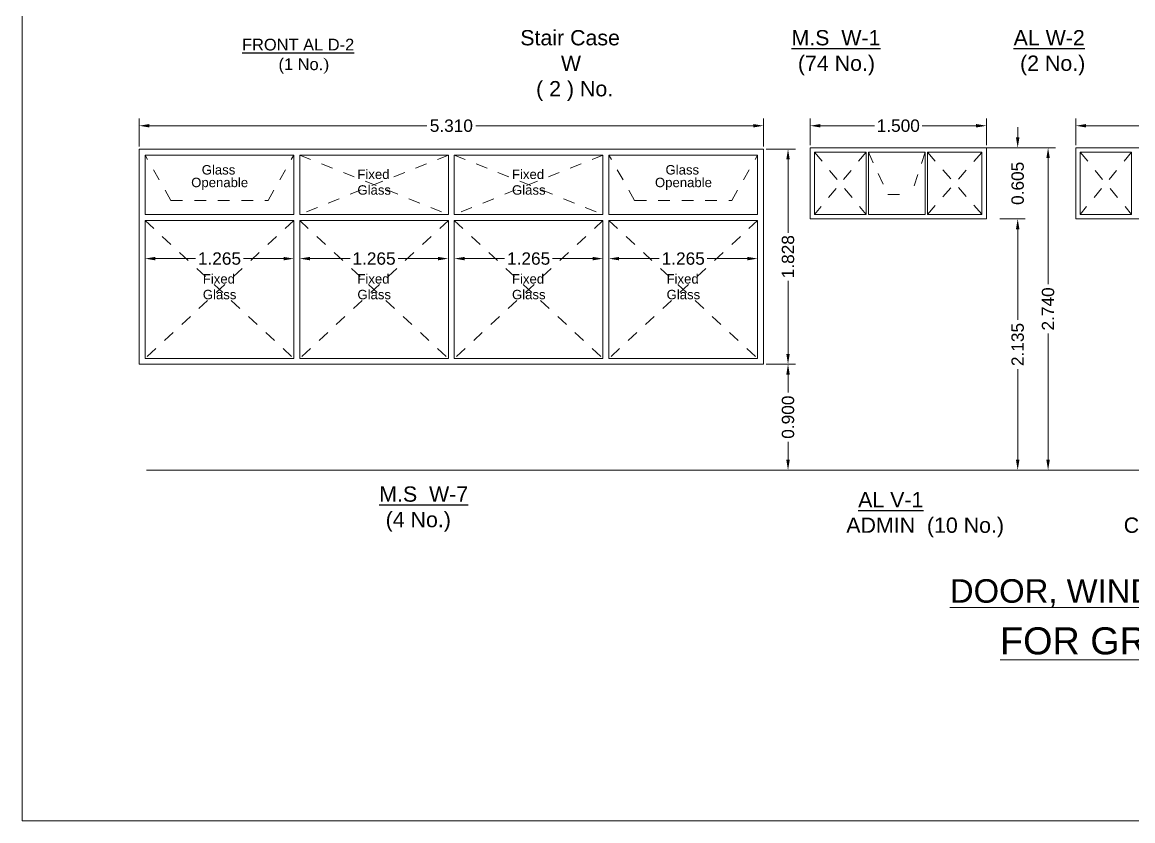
# Model space of a CAD drawing. Header units: millimetres. Extents: x 1898 to 3725, y 783 to 1532.
# Drawn here: x 3058.75 to 3068.2, y 1023.92 to 1030.71 of the extents above; entities that cross this region are included whole.
import ezdxf

# ---------------------------------------------------------------- set-up
doc = ezdxf.new("R2010")
doc.units = ezdxf.units.MM
doc.linetypes.add('DASHED', pattern=[0.75, 0.5, -0.25])
doc.linetypes.add('DASHED2', pattern=[0.375, 0.25, -0.125])
doc.layers.get('Defpoints').update_dxf_attribs({"lineweight": 15})
for name, color, linetype, lineweight in [('dim.1', 6, 'Continuous', 18), ('FLOOR FINISH', 10, 'Continuous', 15), ('HIDDEN-2', 1, 'DASHED2', 9), ('TEXT', 7, 'Continuous', 15), ('Text-2', 180, 'Continuous', 25), ('Text.', 7, 'Continuous', 15), ('Ventilator', 4, 'DASHED', 18), ('Window n door', 150, 'Continuous', 15)]:
    doc.layers.add(name, color=color, linetype=linetype, lineweight=lineweight)
doc.styles.add('L120', font='arial.ttf', dxfattribs={"height": 0.6})
doc.styles.add('Tabrej', font='arial.ttf')
doc.dimstyles.new('DIMEN', dxfattribs={"dimtxt": 0.3, "dimasz": 0.25, "dimexe": 0.18, "dimexo": 0.0625, "dimgap": 0.09, "dimtad": 0, "dimdec": 3, "dimzin": 0, "dimdsep": 46, "dimtxsty": 'Tabrej', "dimcen": 0, "dimclrd": 256, "dimclre": 256, "dimclrt": 7, "dimadec": 0, "dimazin": 0, "dimtfac": 1, "dimtdec": 3, "dimtofl": 0, "dimtmove": 0, "dimatfit": 1, "dimfxl": 0, "dimtolj": 1, "dimtzin": 0, "dimlwd": -1, "dimlwe": -1, "dimarcsym": 0})

# ---------------------------------------------------------------- blocks, each defined once
blk = doc.blocks.new('*D532')
at = {"layer": 'Defpoints', "color": 0, "lineweight": 15, "ltscale": 0.05, "transparency": 16777216}
for p in [(3065.0558, 1029.6315), (3065.2649, 1029.6315), (3065.0558, 1027.8035)]:
    blk.add_point(p, dxfattribs=at)
at = {"layer": 'dim.1', "ltscale": 0.05, "transparency": 16777216}
for p, q in [((3065.0777, 1029.6315), (3065.3279, 1029.6315)), ((3065.2649, 1029.544), (3065.2649, 1028.9213)), ((3065.2649, 1027.891), (3065.2649, 1028.5137)), ((3065.0777, 1027.8035), (3065.3279, 1027.8035))]:
    blk.add_line(p, q, dxfattribs=at)
at = {"layer": 'dim.1', "lineweight": 15, "ltscale": 0.05, "transparency": 16777216}
for points in [[(3065.2503, 1029.544), (3065.2795, 1029.544), (3065.2649, 1029.6315)], [(3065.2503, 1027.891), (3065.2795, 1027.891), (3065.2649, 1027.8035)]]:
    blk.add_solid(points, dxfattribs=at)
at = {"layer": 'dim.1', "color": 7, "ltscale": 0.05, "transparency": 16777216, "insert": (3065.2649, 1028.7175), "char_height": 0.105, "attachment_point": 5, "rotation": 90, "style": 'Tabrej'}
blk.add_mtext('\\A1;1.828', dxfattribs=at)
blk = doc.blocks.new('*D533')
at = {"layer": 'Defpoints', "color": 0, "lineweight": 15, "ltscale": 0.05, "transparency": 16777216}
for p in [(3059.7458, 1029.8306), (3059.7458, 1029.6315), (3065.0558, 1029.6315)]:
    blk.add_point(p, dxfattribs=at)
at = {"layer": 'dim.1', "ltscale": 0.05, "transparency": 16777216}
for p, q in [((3059.7458, 1029.6534), (3059.7458, 1029.8936)), ((3065.0558, 1029.6534), (3065.0558, 1029.8936)), ((3059.8333, 1029.8306), (3062.1923, 1029.8306)), ((3064.9683, 1029.8306), (3062.6093, 1029.8306))]:
    blk.add_line(p, q, dxfattribs=at)
at = {"layer": 'dim.1', "lineweight": 15, "ltscale": 0.05, "transparency": 16777216}
for points in [[(3059.8333, 1029.8452), (3059.8333, 1029.816), (3059.7458, 1029.8306)], [(3064.9683, 1029.8452), (3064.9683, 1029.816), (3065.0558, 1029.8306)]]:
    blk.add_solid(points, dxfattribs=at)
at = {"layer": 'dim.1', "color": 7, "ltscale": 0.05, "transparency": 16777216, "insert": (3062.4008, 1029.8306), "char_height": 0.105, "attachment_point": 5, "style": 'Tabrej'}
blk.add_mtext('\\A1;5.310', dxfattribs=at)
blk = doc.blocks.new('*D534')
at = {"layer": 'Defpoints', "color": 0, "lineweight": 15, "ltscale": 0.05, "transparency": 16777216}
for p in [(3065.0558, 1027.8035), (3065.0558, 1026.9035), (3065.2649, 1026.9035)]:
    blk.add_point(p, dxfattribs=at)
at = {"layer": 'dim.1', "ltscale": 0.05, "transparency": 16777216}
for p, q in [((3065.0777, 1027.8035), (3065.3279, 1027.8035)), ((3065.2649, 1027.716), (3065.2649, 1027.562)), ((3065.2649, 1026.991), (3065.2649, 1027.145)), ((3065.0777, 1026.9035), (3065.3279, 1026.9035))]:
    blk.add_line(p, q, dxfattribs=at)
at = {"layer": 'dim.1', "lineweight": 15, "ltscale": 0.05, "transparency": 16777216}
for points in [[(3065.2503, 1027.716), (3065.2795, 1027.716), (3065.2649, 1027.8035)], [(3065.2503, 1026.991), (3065.2795, 1026.991), (3065.2649, 1026.9035)]]:
    blk.add_solid(points, dxfattribs=at)
at = {"layer": 'dim.1', "color": 7, "ltscale": 0.05, "transparency": 16777216, "insert": (3065.2649, 1027.3535), "char_height": 0.105, "attachment_point": 5, "rotation": 90, "style": 'Tabrej'}
blk.add_mtext('\\A1;0.900', dxfattribs=at)
blk = doc.blocks.new('*D535')
at = {"layer": 'Defpoints', "color": 0, "lineweight": 15, "ltscale": 0.05, "transparency": 16777216}
for p in [(3063.7408, 1028.7012), (3063.7408, 1028.7012), (3065.0058, 1028.7012)]:
    blk.add_point(p, dxfattribs=at)
at = {"layer": 'dim.1', "ltscale": 0.05, "transparency": 16777216}
for p, q in [((3063.7408, 1028.7231), (3063.7408, 1028.7642)), ((3065.0058, 1028.7231), (3065.0058, 1028.7642)), ((3063.8283, 1028.7012), (3064.1692, 1028.7012)), ((3064.9183, 1028.7012), (3064.5774, 1028.7012))]:
    blk.add_line(p, q, dxfattribs=at)
at = {"layer": 'dim.1', "lineweight": 15, "ltscale": 0.05, "transparency": 16777216}
for points in [[(3063.8283, 1028.7158), (3063.8283, 1028.6866), (3063.7408, 1028.7012)], [(3064.9183, 1028.7158), (3064.9183, 1028.6866), (3065.0058, 1028.7012)]]:
    blk.add_solid(points, dxfattribs=at)
at = {"layer": 'dim.1', "color": 7, "ltscale": 0.05, "transparency": 16777216, "insert": (3064.3733, 1028.7012), "char_height": 0.105, "attachment_point": 5, "style": 'Tabrej'}
blk.add_mtext('\\A1;1.265', dxfattribs=at)
blk = doc.blocks.new('*D536')
at = {"layer": 'Defpoints', "color": 0, "lineweight": 15, "ltscale": 0.05, "transparency": 16777216}
for p in [(3062.4258, 1028.7012), (3062.4258, 1028.7012), (3063.6908, 1028.7012)]:
    blk.add_point(p, dxfattribs=at)
at = {"layer": 'dim.1', "ltscale": 0.05, "transparency": 16777216}
for p, q in [((3062.4258, 1028.7231), (3062.4258, 1028.7642)), ((3062.5133, 1028.7012), (3062.8542, 1028.7012)), ((3063.6033, 1028.7012), (3063.2624, 1028.7012)), ((3063.6908, 1028.6793), (3063.6908, 1028.6382))]:
    blk.add_line(p, q, dxfattribs=at)
at = {"layer": 'dim.1', "lineweight": 15, "ltscale": 0.05, "transparency": 16777216}
for points in [[(3062.5133, 1028.7158), (3062.5133, 1028.6866), (3062.4258, 1028.7012)], [(3063.6033, 1028.7158), (3063.6033, 1028.6866), (3063.6908, 1028.7012)]]:
    blk.add_solid(points, dxfattribs=at)
at = {"layer": 'dim.1', "color": 7, "ltscale": 0.05, "transparency": 16777216, "insert": (3063.0583, 1028.7012), "char_height": 0.105, "attachment_point": 5, "style": 'Tabrej'}
blk.add_mtext('\\A1;1.265', dxfattribs=at)
blk = doc.blocks.new('*D537')
at = {"layer": 'Defpoints', "color": 0, "lineweight": 15, "ltscale": 0.05, "transparency": 16777216}
for p in [(3061.1108, 1028.7012), (3061.1108, 1028.7012), (3062.3758, 1028.7012)]:
    blk.add_point(p, dxfattribs=at)
at = {"layer": 'dim.1', "ltscale": 0.05, "transparency": 16777216}
for p, q in [((3061.1108, 1028.7231), (3061.1108, 1028.7642)), ((3062.3758, 1028.7231), (3062.3758, 1028.7642)), ((3061.1983, 1028.7012), (3061.5392, 1028.7012)), ((3062.2883, 1028.7012), (3061.9474, 1028.7012))]:
    blk.add_line(p, q, dxfattribs=at)
at = {"layer": 'dim.1', "lineweight": 15, "ltscale": 0.05, "transparency": 16777216}
for points in [[(3061.1983, 1028.7158), (3061.1983, 1028.6866), (3061.1108, 1028.7012)], [(3062.2883, 1028.7158), (3062.2883, 1028.6866), (3062.3758, 1028.7012)]]:
    blk.add_solid(points, dxfattribs=at)
at = {"layer": 'dim.1', "color": 7, "ltscale": 0.05, "transparency": 16777216, "insert": (3061.7433, 1028.7012), "char_height": 0.105, "attachment_point": 5, "style": 'Tabrej'}
blk.add_mtext('\\A1;1.265', dxfattribs=at)
blk = doc.blocks.new('*D538')
at = {"layer": 'Defpoints', "color": 0, "lineweight": 15, "ltscale": 0.05, "transparency": 16777216}
for p in [(3059.7958, 1028.7012), (3059.7958, 1028.7012), (3061.0608, 1028.7012)]:
    blk.add_point(p, dxfattribs=at)
at = {"layer": 'dim.1', "ltscale": 0.05, "transparency": 16777216}
for p, q in [((3059.7958, 1028.7231), (3059.7958, 1028.7642)), ((3061.0608, 1028.7231), (3061.0608, 1028.7642)), ((3059.8833, 1028.7012), (3060.2242, 1028.7012)), ((3060.9733, 1028.7012), (3060.6324, 1028.7012))]:
    blk.add_line(p, q, dxfattribs=at)
at = {"layer": 'dim.1', "lineweight": 15, "ltscale": 0.05, "transparency": 16777216}
for points in [[(3059.8833, 1028.7158), (3059.8833, 1028.6866), (3059.7958, 1028.7012)], [(3060.9733, 1028.7158), (3060.9733, 1028.6866), (3061.0608, 1028.7012)]]:
    blk.add_solid(points, dxfattribs=at)
at = {"layer": 'dim.1', "color": 7, "ltscale": 0.05, "transparency": 16777216, "insert": (3060.4283, 1028.7012), "char_height": 0.105, "attachment_point": 5, "style": 'Tabrej'}
blk.add_mtext('\\A1;1.265', dxfattribs=at)
blk = doc.blocks.new('*D544')
at = {"layer": 'Defpoints', "color": 0, "lineweight": 15, "ltscale": 0.05, "transparency": 16777216}
for p in [(3067.0362, 1029.6435), (3067.0454, 1029.0385), (3067.2184, 1029.0385)]:
    blk.add_point(p, dxfattribs=at)
at = {"layer": 'dim.1', "ltscale": 0.05, "transparency": 16777216}
for p, q in [((3067.2184, 1029.731), (3067.2184, 1029.8185)), ((3067.0581, 1029.6435), (3067.2814, 1029.6435)), ((3067.0672, 1029.0385), (3067.2814, 1029.0385)), ((3067.2184, 1028.951), (3067.2184, 1028.8635))]:
    blk.add_line(p, q, dxfattribs=at)
at = {"layer": 'dim.1', "lineweight": 15, "ltscale": 0.05, "transparency": 16777216}
for points in [[(3067.2038, 1029.731), (3067.233, 1029.731), (3067.2184, 1029.6435)], [(3067.2038, 1028.951), (3067.233, 1028.951), (3067.2184, 1029.0385)]]:
    blk.add_solid(points, dxfattribs=at)
at = {"layer": 'dim.1', "color": 7, "ltscale": 0.05, "transparency": 16777216, "insert": (3067.2184, 1029.341), "char_height": 0.105, "attachment_point": 5, "rotation": 90, "style": 'Tabrej'}
blk.add_mtext('\\A1;0.605', dxfattribs=at)
blk = doc.blocks.new('*D545')
at = {"layer": 'Defpoints', "color": 0, "lineweight": 15, "ltscale": 0.05, "transparency": 16777216}
for p in [(3066.9526, 1029.8306), (3065.4526, 1029.6435), (3066.9526, 1029.6435)]:
    blk.add_point(p, dxfattribs=at)
at = {"layer": 'dim.1', "ltscale": 0.05, "transparency": 16777216}
for p, q in [((3065.4526, 1029.6654), (3065.4526, 1029.8936)), ((3066.9526, 1029.6654), (3066.9526, 1029.8936)), ((3065.5401, 1029.8306), (3065.9991, 1029.8306)), ((3066.8651, 1029.8306), (3066.4062, 1029.8306))]:
    blk.add_line(p, q, dxfattribs=at)
at = {"layer": 'dim.1', "lineweight": 15, "ltscale": 0.05, "transparency": 16777216}
for points in [[(3065.5401, 1029.8452), (3065.5401, 1029.816), (3065.4526, 1029.8306)], [(3066.8651, 1029.8452), (3066.8651, 1029.816), (3066.9526, 1029.8306)]]:
    blk.add_solid(points, dxfattribs=at)
at = {"layer": 'dim.1', "color": 7, "ltscale": 0.05, "transparency": 16777216, "insert": (3066.2026, 1029.8306), "char_height": 0.105, "attachment_point": 5, "style": 'Tabrej'}
blk.add_mtext('\\A1;1.500', dxfattribs=at)
blk = doc.blocks.new('*D546')
at = {"layer": 'Defpoints', "color": 0, "lineweight": 15, "ltscale": 0.05, "transparency": 16777216}
for p in [(3067.0454, 1029.0385), (3066.9226, 1026.9035), (3067.2184, 1026.9035)]:
    blk.add_point(p, dxfattribs=at)
at = {"layer": 'dim.1', "ltscale": 0.05, "transparency": 16777216}
for p, q in [((3067.0672, 1029.0385), (3067.2814, 1029.0385)), ((3067.2184, 1028.951), (3067.2184, 1028.1809)), ((3067.2184, 1026.991), (3067.2184, 1027.7611)), ((3066.9445, 1026.9035), (3067.2814, 1026.9035))]:
    blk.add_line(p, q, dxfattribs=at)
at = {"layer": 'dim.1', "lineweight": 15, "ltscale": 0.05, "transparency": 16777216}
for points in [[(3067.2038, 1028.951), (3067.233, 1028.951), (3067.2184, 1029.0385)], [(3067.2038, 1026.991), (3067.233, 1026.991), (3067.2184, 1026.9035)]]:
    blk.add_solid(points, dxfattribs=at)
at = {"layer": 'dim.1', "color": 7, "ltscale": 0.05, "transparency": 16777216, "insert": (3067.2184, 1027.971), "char_height": 0.105, "attachment_point": 5, "rotation": 90, "style": 'Tabrej'}
blk.add_mtext('\\A1;2.135', dxfattribs=at)
blk = doc.blocks.new('*D547')
at = {"layer": 'Defpoints', "color": 0, "lineweight": 15, "ltscale": 0.05, "transparency": 16777216}
for p in [(3066.9226, 1029.6435), (3067.4768, 1026.9035), (3067.4768, 1026.9035)]:
    blk.add_point(p, dxfattribs=at)
at = {"layer": 'dim.1', "ltscale": 0.05, "transparency": 16777216}
for p, q in [((3066.9445, 1029.6435), (3067.5398, 1029.6435)), ((3067.4768, 1029.556), (3067.4768, 1028.4829)), ((3067.4768, 1026.991), (3067.4768, 1028.0641)), ((3067.4549, 1026.9035), (3067.4138, 1026.9035))]:
    blk.add_line(p, q, dxfattribs=at)
at = {"layer": 'dim.1', "lineweight": 15, "ltscale": 0.05, "transparency": 16777216}
for points in [[(3067.4622, 1029.556), (3067.4914, 1029.556), (3067.4768, 1029.6435)], [(3067.4622, 1026.991), (3067.4914, 1026.991), (3067.4768, 1026.9035)]]:
    blk.add_solid(points, dxfattribs=at)
at = {"layer": 'dim.1', "color": 7, "ltscale": 0.05, "transparency": 16777216, "insert": (3067.4768, 1028.2735), "char_height": 0.105, "attachment_point": 5, "rotation": 90, "style": 'Tabrej'}
blk.add_mtext('\\A1;2.740', dxfattribs=at)
blk = doc.blocks.new('*D549')
at = {"layer": 'Defpoints', "color": 0, "lineweight": 15, "ltscale": 0.05, "transparency": 16777216}
for p in [(3069.2119, 1029.8306), (3067.7119, 1029.6435), (3069.2119, 1029.6435)]:
    blk.add_point(p, dxfattribs=at)
at = {"layer": 'dim.1', "ltscale": 0.05, "transparency": 16777216}
for p, q in [((3067.7119, 1029.6654), (3067.7119, 1029.8936)), ((3069.2119, 1029.6654), (3069.2119, 1029.8936)), ((3067.7994, 1029.8306), (3068.2583, 1029.8306)), ((3069.1244, 1029.8306), (3068.6654, 1029.8306))]:
    blk.add_line(p, q, dxfattribs=at)
at = {"layer": 'dim.1', "lineweight": 15, "ltscale": 0.05, "transparency": 16777216}
for points in [[(3067.7994, 1029.8452), (3067.7994, 1029.816), (3067.7119, 1029.8306)], [(3069.1244, 1029.8452), (3069.1244, 1029.816), (3069.2119, 1029.8306)]]:
    blk.add_solid(points, dxfattribs=at)
at = {"layer": 'dim.1', "color": 7, "ltscale": 0.05, "transparency": 16777216, "insert": (3068.4619, 1029.8306), "char_height": 0.105, "attachment_point": 5, "style": 'Tabrej'}
blk.add_mtext('\\A1;1.500', dxfattribs=at)

msp = doc.modelspace()

# ---------------------------------------------------------------- linework, layer by layer
at = {"layer": 'Defpoints', "linetype": 'Continuous'}
msp.add_lwpolyline([(3090.4188, 1038.1049), (3058.7506, 1038.1049), (3058.7506, 1023.9228), (3090.4188, 1023.9228)], close=True, dxfattribs=at)
at = {"layer": 'FLOOR FINISH', "ltscale": 0.05}
msp.add_line((3059.8064, 1026.9035), (3082.4464, 1026.9035), dxfattribs=at)
at = {"layer": 'HIDDEN-2', "ltscale": 0.15}
for p, q in [((3060.0151, 1029.1965), (3059.7958, 1029.5815)), ((3060.8416, 1029.1965), (3061.0608, 1029.5815)), ((3062.3758, 1029.5815), (3061.1108, 1029.0765)), ((3061.1108, 1029.5815), (3062.3758, 1029.0765)), ((3063.6908, 1029.5815), (3062.4258, 1029.0765)), ((3062.4258, 1029.5815), (3063.6908, 1029.0765)), ((3063.9601, 1029.1965), (3063.7408, 1029.5815)), ((3064.7866, 1029.1965), (3065.0058, 1029.5815)), ((3065.9281, 1029.6055), (3065.4906, 1029.0765)), ((3065.4906, 1029.6055), (3065.9281, 1029.0765)), ((3065.9481, 1029.6055), (3066.1137, 1029.2475)), ((3066.4306, 1029.6055), (3066.3131, 1029.2475)), ((3066.4506, 1029.6055), (3066.9146, 1029.0765)), ((3066.4506, 1029.0765), (3066.9146, 1029.6055)), ((3068.1874, 1029.6055), (3067.7499, 1029.0765)), ((3067.7499, 1029.6055), (3068.1874, 1029.0765)), ((3066.1137, 1029.2475), (3066.3131, 1029.2475)), ((3060.0151, 1029.1965), (3060.8416, 1029.1965)), ((3063.9601, 1029.1965), (3064.7866, 1029.1965)), ((3061.0608, 1029.0265), (3059.7958, 1027.8535)), ((3059.7958, 1029.0265), (3061.0608, 1027.8535)), ((3062.3758, 1029.0265), (3061.1108, 1027.8535)), ((3061.1108, 1029.0265), (3062.3758, 1027.8535)), ((3063.6908, 1029.0265), (3062.4258, 1027.8535)), ((3062.4258, 1029.0265), (3063.6908, 1027.8535)), ((3065.0058, 1029.0265), (3063.7408, 1027.8535)), ((3063.7408, 1029.0265), (3065.0058, 1027.8535))]:
    msp.add_line(p, q, dxfattribs=at)
at = {"layer": 'Ventilator', "linetype": 'Continuous'}
for p, q in [((3065.9281, 1029.6055), (3065.4906, 1029.6055)), ((3065.4906, 1029.6055), (3065.4906, 1029.0765)), ((3065.9281, 1029.6055), (3065.9281, 1029.0765)), ((3066.4306, 1029.6055), (3065.9481, 1029.6055)), ((3065.9481, 1029.6055), (3065.9481, 1029.0765)), ((3066.4306, 1029.0765), (3066.4306, 1029.6055)), ((3066.9146, 1029.6055), (3066.4506, 1029.6055)), ((3066.4506, 1029.0765), (3066.4506, 1029.6055)), ((3066.9146, 1029.0765), (3066.9146, 1029.6055)), ((3068.1874, 1029.6055), (3067.7499, 1029.6055)), ((3067.7499, 1029.6055), (3067.7499, 1029.0765)), ((3068.1874, 1029.6055), (3068.1874, 1029.0765)), ((3065.4906, 1029.0765), (3065.9281, 1029.0765)), ((3065.9481, 1029.0765), (3066.4306, 1029.0765)), ((3066.4506, 1029.0765), (3066.9146, 1029.0765)), ((3067.7499, 1029.0765), (3068.1874, 1029.0765))]:
    msp.add_line(p, q, dxfattribs=at)
for points in [[(3066.4546, 1029.0385), (3066.9526, 1029.0385), (3066.9526, 1029.6435), (3065.4526, 1029.6435), (3065.4526, 1029.0385)], [(3068.7139, 1029.0385), (3069.2119, 1029.0385), (3069.2119, 1029.6435), (3067.7119, 1029.6435), (3067.7119, 1029.0385)]]:
    msp.add_lwpolyline(points, close=True, dxfattribs=at)
at = {"layer": 'Window n door', "ltscale": 0.05}
for p, q in [((3061.0608, 1029.0765), (3061.0608, 1029.5815)), ((3061.1108, 1029.0765), (3061.1108, 1029.5815)), ((3062.3758, 1029.0765), (3062.3758, 1029.5815)), ((3062.4258, 1029.0765), (3062.4258, 1029.5815)), ((3063.6908, 1029.0765), (3063.6908, 1029.5815)), ((3063.7408, 1029.0765), (3063.7408, 1029.5815)), ((3061.0608, 1029.0765), (3059.7958, 1029.0765)), ((3062.3758, 1029.0765), (3061.1108, 1029.0765)), ((3063.6908, 1029.0765), (3062.4258, 1029.0765)), ((3065.0058, 1029.0765), (3063.7408, 1029.0765)), ((3061.0608, 1029.0265), (3059.7958, 1029.0265)), ((3061.0608, 1027.8535), (3061.0608, 1029.0265)), ((3061.1108, 1027.8535), (3061.1108, 1029.0265)), ((3062.3758, 1029.0265), (3061.1108, 1029.0265)), ((3062.3758, 1027.8535), (3062.3758, 1029.0265)), ((3062.4258, 1027.8535), (3062.4258, 1029.0265)), ((3063.6908, 1029.0265), (3062.4258, 1029.0265)), ((3063.6908, 1027.8535), (3063.6908, 1029.0265)), ((3063.7408, 1027.8535), (3063.7408, 1029.0265)), ((3065.0058, 1029.0265), (3063.7408, 1029.0265))]:
    msp.add_line(p, q, dxfattribs=at)
msp.add_lwpolyline([(3059.7458, 1029.6315), (3065.0558, 1029.6315), (3065.0558, 1027.8035), (3059.7458, 1027.8035)], close=True, dxfattribs=at)
for points in [[(3059.7958, 1029.0765), (3059.7958, 1029.5815), (3061.0608, 1029.5815)], [(3061.1108, 1029.5815), (3062.3758, 1029.5815)], [(3062.4258, 1029.5815), (3063.6908, 1029.5815)], [(3063.7408, 1029.5815), (3065.0058, 1029.5815), (3065.0058, 1029.0765)], [(3061.0608, 1027.8535), (3059.7958, 1027.8535), (3059.7958, 1029.0265)], [(3065.0058, 1029.0265), (3065.0058, 1027.8535), (3063.7408, 1027.8535)], [(3062.3758, 1027.8535), (3061.1108, 1027.8535)], [(3063.6908, 1027.8535), (3062.4258, 1027.8535)]]:
    msp.add_lwpolyline(points, dxfattribs=at)

# ---------------------------------------------------------------- texts
at = {"layer": 'TEXT', "char_height": 0.08, "width": 6.84177, "attachment_point": 1, "rotation": 0, "style": 'L120'}
for s, insert in [('{\\fArial|b0|i0|c0|p34;\\PGlass}', (3060.2776, 1029.6296)), ('{\\fArial|b0|i0|c0|p34;Fixed \\PGlass}', (3061.6018, 1029.4581)), ('{\\fArial|b0|i0|c0|p34;Fixed \\PGlass}', (3062.9168, 1029.4581)), ('{\\fArial|b0|i0|c0|p34;\\PGlass}', (3064.2226, 1029.6296)), ('{\\fArial|b0|i0|c0|p34;Openable}', (3060.1879, 1029.3886)), ('{\\fArial|b0|i0|c0|p34;Openable}', (3064.1329, 1029.3886)), ('{\\fArial|b0|i0|c0|p34;Fixed \\PGlass}', (3060.2868, 1028.5691)), ('{\\fArial|b0|i0|c0|p34;Fixed \\PGlass}', (3061.6018, 1028.5691)), ('{\\fArial|b0|i0|c0|p34;Fixed \\PGlass}', (3062.9168, 1028.5691)), ('{\\fArial|b0|i0|c0|p34;Fixed \\PGlass}', (3064.2318, 1028.5691))]:
    msp.add_mtext(s, dxfattribs=dict(at, insert=insert))
at = {"layer": 'Text-2', "ltscale": 0.05, "attachment_point": 1, "rotation": 0, "style": 'L120'}
for s, insert, char_height, width in [('Stair Case\\P\\pi0.34577;W\\P\\pi0.08404; ( 2 ) No.', (3062.9872, 1030.644), 0.13, 0.858694), ('{\\fTimes New Roman|b0|i0|c0|p18;   \\fArial|b0|i0|c0|p34;\\LM.S  W-1}  \\P    (74 No.)', (3065.147, 1030.644), 0.13, 0.935895), ('{\\fTimes New Roman|b0|i0|c0|p18;   \\fArial|b0|i0|c0|p34;\\LAL W-2}  \\P    (2 No.)', (3067.0365, 1030.644), 0.13, 1.168745), ('{\\L FRONT AL D-2}\\P         (1 No{\\fTimes New Roman|b0|i0|c0|p18;.)}', (3060.5814, 1030.5705), 0.1, 6.84177), ('{\\fTimes New Roman|b0|i0|c0|p18;   \\fArial|b0|i0|c0|p34;\\LM.S  W-7}  \\P    (4 No.)', (3061.6403, 1026.7649), 0.13, 0.935895), ('  {\\LAL V-1} \\PADMIN  (10 No.)', (3065.7603, 1026.7171), 0.13, 1.553927), ('               {\\L V-1} \\P  CLASS ROOM  (31 No.)', (3068.0195, 1026.7171), 0.13, 2.308698)]:
    msp.add_mtext(s, dxfattribs=dict(at, insert=insert, char_height=char_height, width=width))
at = {"layer": 'Text.', "ltscale": 0.05, "width": 8.112984, "attachment_point": 1, "style": 'L120'}
for s, insert, char_height in [('{\\LDOOR, WINDOW & VENTILATOR DETAIL}', (3066.6413, 1025.9762), 0.2), ('{\\fArial|b0|i0|c0|p34;\\L FOR GROUND FLOOR PLAN}', (3066.9789, 1025.5672), 0.23)]:
    msp.add_mtext(s, dxfattribs=dict(at, insert=insert, char_height=char_height))

# ---------------------------------------------------------------- dimensions: what is measured, and where the dimension line sits
at = {"layer": 'dim.1', "ltscale": 0.05}
for base, p1, p2, picture, middle in [((3059.7458, 1029.8306), (3065.0558, 1029.6315), (3059.7458, 1029.6315), '*D533', (3062.4008, 1029.8306)), ((3066.9526, 1029.8306), (3065.4526, 1029.6435), (3066.9526, 1029.6435), '*D545', (3066.2026, 1029.8306)), ((3069.2119, 1029.8306), (3067.7119, 1029.6435), (3069.2119, 1029.6435), '*D549', (3068.4619, 1029.8306)), ((3059.7958, 1028.7012), (3061.0608, 1028.7012), (3059.7958, 1028.7012), '*D538', (3060.4283, 1028.7012)), ((3061.1108, 1028.7012), (3062.3758, 1028.7012), (3061.1108, 1028.7012), '*D537', (3061.7433, 1028.7012)), ((3062.4258, 1028.7012), (3063.6908, 1028.7012), (3062.4258, 1028.7012), '*D536', (3063.0583, 1028.7012)), ((3063.7408, 1028.7012), (3065.0058, 1028.7012), (3063.7408, 1028.7012), '*D535', (3064.3733, 1028.7012))]:
    dim = msp.add_linear_dim(base=base, p1=p1, p2=p2, dimstyle='DIMEN', override={"dimscale": 0.35}, dxfattribs=at)
    dim.commit()
    dim.dimension.update_dxf_attribs({"geometry": picture, "text_midpoint": middle})
for base, p1, p2, picture, middle in [((3067.2184, 1029.0385), (3067.0362, 1029.6435), (3067.0454, 1029.0385), '*D544', (3067.2184, 1029.341)), ((3067.4768, 1026.9035), (3066.9226, 1029.6435), (3067.4768, 1026.9035), '*D547', (3067.4768, 1028.2735)), ((3067.2184, 1026.9035), (3067.0454, 1029.0385), (3066.9226, 1026.9035), '*D546', (3067.2184, 1027.971))]:
    dim = msp.add_linear_dim(base=base, p1=p1, p2=p2, angle=90, dimstyle='DIMEN', override={"dimscale": 0.35}, dxfattribs=at)
    dim.commit()
    dim.dimension.update_dxf_attribs({"geometry": picture, "text_midpoint": middle})
for p2, distance, picture, middle in [((3065.0558, 1029.6315), -0.2091, '*D532', (3065.2649, 1028.7175)), ((3065.0558, 1026.9035), 0.2091, '*D534', (3065.2649, 1027.3535))]:
    dim = msp.add_aligned_dim(p1=(3065.0558, 1027.8035), p2=p2, distance=distance, dimstyle='DIMEN', override={"dimscale": 0.35}, dxfattribs=at)
    dim.commit()
    dim.dimension.update_dxf_attribs({"geometry": picture, "text_midpoint": middle})

doc.saveas('drawing.dxf')
